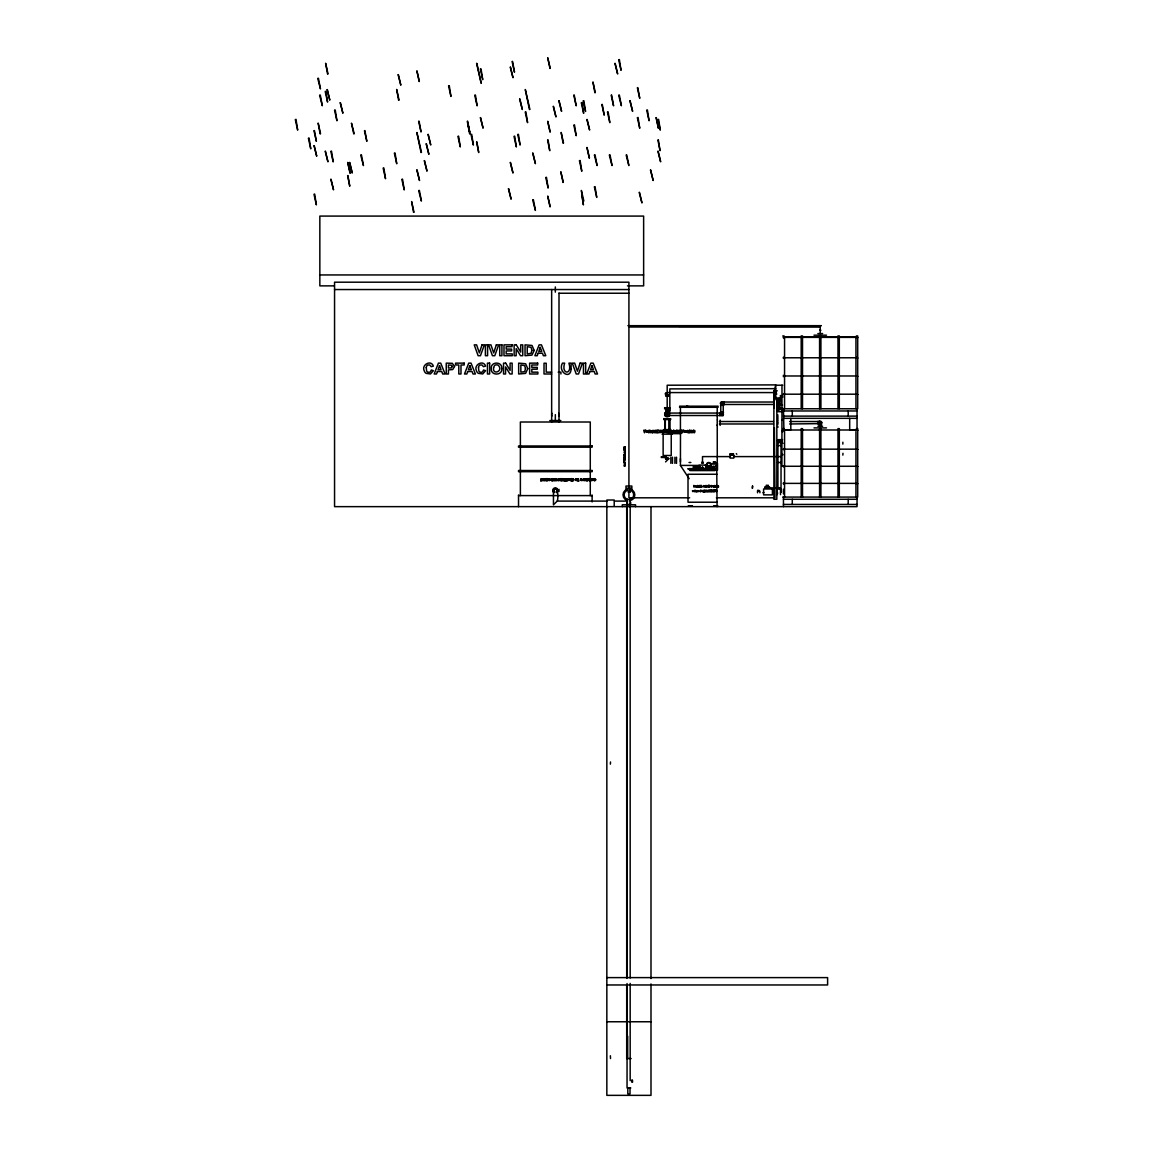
<?xml version="1.0" encoding="UTF-8"?>
<svg xmlns="http://www.w3.org/2000/svg" width="1153" height="1153" viewBox="0 0 1153 1153"><rect width="100%" height="100%" fill="white"/><g stroke="black" fill="none" stroke-linecap="round" stroke-linejoin="round"><path stroke-width="1.5" d="M730.973 453.792L730.959 454.224M624.739 460.508C624.306 457.943 624.796 463.751 624.061 460.897M712.136 466.864L711.415 467.066L712.136 466.893M707.611 466.965L708.922 466.835M713.03 466.129L713.39 466.071M774.24 407.874L774.11 391.689L775.753 384.886L667.183 385.217L667.183 411.491M553.454 490.443C558.081 483.9 558.542 498.817 557.202 501.094L553.454 504.827L553.454 490.443L554.002 491.769A1.874 1.874 0 0 1 554.189 488.973A1.874 1.874 0 0 1 556.942 489.521A1.874 1.874 0 0 1 556.049 492.172L557.202 490.443M668.034 415.512L668.581 414.287M668.596 414.864L668.711 414.287A1.528 1.528 0 0 1 666.794 415.757A1.528 1.528 0 0 1 665.857 413.523A1.528 1.528 0 0 1 668.264 413.206L668.394 413.423M668.048 413.423L667.183 413.062L720.784 413.062L720.784 403.247L722.009 402.022L773.735 402.022M722.009 402.022L723.147 402.772L722.873 404.112M722.009 403.247L722.009 401.72L723.421 402.671L723.09 404.328M782.786 385.217L775.724 385.217L775.724 398.462L780.422 398.462M774.24 402.483L773.894 390.853L774.225 391.559M675.427 432.793L675.932 430.804L675.932 432.793M706.429 466.763L707.553 466.864M571.268 478.682C570.605 484.649 568.343 475.454 570.274 480.282L570.807 478.682L571.917 478.682L571.917 480.844M714.874 467.109L713.678 466.677L715.004 467.109M572.119 480.844C573.502 476.247 575.419 482.213 571.484 480.844L571.484 478.682M680.429 461.892L680.429 458.663M774.268 391.703L775.695 388.662L669.835 388.892L669.835 411.635L668.509 411.635M671.392 432.793L672.473 430.963L670.426 430.271L670.426 432.793L681.293 432.793L681.293 430.271L680.818 431.957L679.276 430.271L679.276 432.793M717.224 420.096L717.224 425.399M666.319 413.423L666.045 414.749L667.183 415.512L723.234 415.512L723.234 403.247M668.322 414.749L667.183 415.512M627.592 501.641C624.84 505.518 632.983 505.518 630.244 501.641M780.091 404.155L780.091 406.029M782.037 408.032C782.815 410.223 782.411 405.697 782.123 409.502L779.918 409.502L779.918 408.032M716.272 465.971L716.474 465.798M708.951 485.442L708.994 487.042M628.255 325.679L629.581 327.005L819.581 327.005L820.907 325.679L628.255 325.679L628.918 326.357M328.014 73.878L325.636 63.256L327.582 74.051M317.724 78.39L320.462 88.925L318.415 78.217M295.298 119.508L297.676 130.13L295.99 119.335M319.597 95.209L322.321 105.745L320.289 95.036M325.204 91.462L327.582 102.084L325.895 91.289M327.077 89.603L329.801 100.138L327.337 89.603M320.548 133.69L318.156 123.068L320.116 133.863M340.149 102.689L342.888 113.225L340.409 102.689M313.991 130.721L316.369 141.343L314.423 130.548M334.543 110.155L336.935 120.777L335.235 109.982M308.384 138.201L310.762 148.823L309.076 138.029M313.991 145.667L316.715 156.203L314.25 145.667M398.102 74.642L400.826 85.178L398.361 74.642M354.187 133.69L351.463 123.155L353.755 133.863M325.204 151.288L327.928 161.809L325.463 151.288M330.81 151.288L333.188 161.91L331.502 151.115M399.053 100.052L396.661 89.43L398.621 100.225M419.173 81.532L416.882 70.823L419.346 81.359M364.449 130.721L366.841 141.343L364.881 130.548M313.991 194.266L316.369 204.888L314.683 194.093M330.81 179.32L333.534 189.856L331.07 179.32M350.022 173.123L347.716 162.414L350.195 172.95M349.503 162.501L352.227 173.036L349.763 162.501M360.716 155.021L363.454 165.556L361.408 154.848M347.629 175.587L349.763 186.195L347.889 175.587M448.56 85.855L450.953 96.477L449.266 85.682M418.654 121.368L421.047 131.99L419.087 121.195M476.607 63.429L481.205 83.319L476.866 63.429M394.355 153.147L396.747 163.769L395.061 152.974M421.479 152.383L416.882 132.509L421.047 152.556M480.34 69.036L482.732 79.658L481.032 68.863M383.142 168.107L385.534 178.729L383.834 167.934M428.008 134.454L430.732 144.99L428.267 134.454M426.134 143.808L428.873 154.343L426.394 143.808M474.733 95.209L477.126 105.831L475.425 95.036M512.119 61.556L514.497 72.178L512.552 61.383M510.246 67.162L512.984 77.698L510.505 67.162M401.835 179.32L404.227 189.942L402.527 179.147M424.261 160.627L426.999 171.163L424.535 160.627M416.795 169.967L419.519 180.502L417.055 169.967M467.253 121.368L469.646 131.99L467.686 121.195M470.078 133.69L467.686 123.068L469.646 133.863M457.914 136.328L460.292 146.95L458.606 136.155M480.34 117.635L483.078 128.17L480.599 117.635M471 134.454L473.379 145.076L471.692 134.281M550.01 68.445L547.718 57.736L550.183 68.272M418.654 190.533L421.393 201.069L419.361 190.36M413.999 212.195L411.621 201.573L413.567 212.368M529.89 109.391L525.292 89.516L529.458 109.564M476.607 141.934L478.726 152.556L476.866 141.934M519.599 98.942L522.323 109.477L519.859 98.942M525.206 112.028L527.584 122.65L525.898 111.855M513.993 136.328L516.371 146.95L514.685 136.155M517.726 134.454L520.104 145.076L518.418 134.281M553.238 106.422L555.977 116.957L553.498 106.422M558.845 100.815L561.583 111.351L559.104 100.815M550.01 131.99L547.718 121.281L550.183 131.817M573.805 95.209L576.183 105.831L574.237 95.036M510.246 162.501L512.984 173.036L510.505 162.501M595.308 92.571L592.93 81.949L594.876 92.744M614.924 63.429L617.648 73.965L615.183 63.429M618.657 59.697L621.049 70.319L619.348 59.524M581.271 102.689L583.663 113.311L581.977 102.516M583.144 100.815L585.537 111.437L583.836 100.642M532.672 153.147L535.41 163.683L532.945 153.147M547.632 140.061L549.75 150.683L548.064 139.888M563.529 143.044L561.151 132.422L563.096 143.217M508.387 188.66L511.11 199.195L508.646 188.66M573.805 125.115L576.183 135.737L574.497 124.942M586.877 119.508L589.615 130.044L587.151 119.508M601.837 104.548L604.215 115.17L602.27 104.375M611.176 95.209L613.569 105.831L611.623 95.036M618.657 95.209L621.395 105.745L619.348 95.036M607.444 112.028L609.836 122.65L608.135 111.855M545.758 177.447L548.151 188.069L546.45 177.274M637.35 87.729L639.742 98.351L637.782 87.556M629.869 100.815L632.608 111.351L630.129 100.815M532.672 199.873L535.41 210.408L533.378 199.7M563.096 182.462L560.805 171.754L563.269 182.289M589.269 158.163L586.978 147.454L589.442 157.99M579.411 160.627L581.789 171.249L580.103 160.454M550.01 206.762L547.718 196.053L550.183 206.589M594.357 155.021L597.095 165.556L595.049 154.848M637.35 117.635L639.742 128.257L638.041 117.462M646.703 110.155L649.081 120.777L647.395 109.982M609.317 155.021L612.041 165.556L610.009 154.848M581.717 194.093L583.404 204.888L581.357 190.447L583.836 200.982M656.043 117.635L658.421 128.257L656.302 117.635M657.916 119.508L660.294 130.13L658.608 119.335M594.357 186.8L596.75 197.422L595.049 186.627M626.137 155.021L628.861 165.556L626.742 154.934M657.916 140.061L660.035 150.683L658.349 139.888M657.916 151.288L660.64 161.809L658.176 151.288M650.436 169.967L653.16 180.502L650.696 169.967M639.223 192.407L641.947 202.942L639.483 192.407M665.569 461.892L668.798 458.663M780.581 492.36L781.46 491.481M819.581 327.005L820.907 325.679M716.503 469.79C715.321 466.518 716.993 471.88 716.489 468.377M782.988 429.536L783.925 430.473L783.449 408.767M819.394 421.522L818.731 422.747A1.528 1.528 0 0 1 820.648 421.277A1.528 1.528 0 0 1 821.57 423.511A1.528 1.528 0 0 1 819.178 423.828L819.106 423.742M819.379 421.883L821.123 421.883L821.123 423.612L789.646 423.973M759.078 490.414L757.622 490.328L757.55 492.778M762.94 492.691L763.891 492.504M707.423 467.051L706.14 466.677M783.449 336.705L783.449 338.031M783.449 357.113L783.449 358.424M783.449 375.316L783.449 376.642M667.183 412.889L665.785 414.287L667.183 415.685M667.76 415.685L667.183 412.76L668.264 413.206M819.668 421.335L820.244 424.275L821.772 422.747L820.244 422.747M783.449 466.936C784.703 465.019 781.604 466.835 781.907 466.172L781.979 385.217M783.449 482.718L783.449 484.044M777.252 390.809L774.11 391.689M671.32 432.375C673.525 431.871 669.879 428.714 670.945 432.375M713.419 466.677L712.64 466.806M319.842 274.947L643.633 274.947M334.24 285.872L319.842 285.872L319.842 216.087L643.633 216.087L643.633 285.872L627.448 285.872M334.557 289.547L628.918 289.547M558.917 293.237L628.918 293.237M678.987 326.342L820.244 326.342L820.244 333.563M817.895 333.563L822.608 333.563M813.989 335.177L826.499 335.177M782.786 335.912L784.112 335.912M856.376 335.912L857.702 335.912L857.702 408.767L782.786 408.767M783.449 337.368L857.039 337.368M783.449 357.776L857.039 357.776M551.653 372.16L546.205 372.16L546.205 363.224L544.014 363.224L544.014 373.99L551.653 373.99M558.182 372.16L560.906 372.16L560.906 373.99M783.449 375.979L857.039 375.979M667.183 392.582L776.3 392.582M776.834 394.052L773.894 394.052L773.894 499.278L776.834 499.278L776.834 397.612M783.449 394.196L857.039 394.196M668.654 395.148L665.569 394.499M666.304 394.412L668.063 394.412M665.713 396.257L668.654 396.257M775.724 396.992L774.989 396.992L779.486 406.865M723.536 403.247L720.481 403.247L721.418 404.66A1.528 1.528 0 0 1 720.798 402.325A1.528 1.528 0 0 1 723.219 402.325A1.528 1.528 0 0 1 722.585 404.66M723.796 404.472L773.735 404.472M720.481 405.308L723.536 405.308M779.558 405.092L782.498 405.092M687.174 405.755L687.462 405.755M679.549 406.187L718.103 406.187M687.058 406.317L687.779 406.303M679.549 407.297L718.103 407.297M664.532 407.73L669.835 407.73M665.411 408.119L665.411 408.767M782.498 408.032L779.255 408.032L779.255 397.727M664.532 408.767L669.835 408.767M668.509 410.165L669.835 410.165M783.449 410.972L857.039 410.972M666.002 411.491L668.365 411.491M777.929 411.707L782.57 411.707M720.481 412.226L723.536 412.226M668.956 412.515L665.411 412.515L665.411 416.046L668.956 416.046M720.596 414.287L723.536 414.287M783.449 416.118L857.039 416.118M777.785 416.867L777.929 417.991M783.449 418.337L857.039 418.337M663.652 418.698L670.715 418.698M777.785 418.842L777.929 420.24M663.652 419.577L670.715 419.577M549.808 420.542L560.848 420.542M719.429 421.522L773.447 421.522M789.646 421.522L820.244 421.522M777.929 423.151L777.929 424.29M719.429 423.973L773.447 423.973M818.731 424.808L821.772 424.808M777.785 426.178L777.929 427.316M817.895 426.279L822.608 426.279M813.989 427.893L826.499 427.893M782.786 428.628L784.112 428.628M856.376 428.628L857.702 428.628L857.702 497.073L782.786 497.073M663.652 429.593L670.715 429.593M783.449 429.738L790.814 429.738L790.814 418.337M783.449 429.997L857.039 429.997M663.652 430.473L670.715 430.473M662.038 432.317L672.329 432.317M671.233 433.643L680.803 433.643L679.751 431.15L679.751 432.793M662.038 434.148L672.329 434.148M777.929 439.668L782.57 439.668M780.149 441.138L777.929 441.138L777.929 487.878L764.915 487.878M780.581 441.138L781.46 441.138M842.843 442.219L842.843 444.092M777.54 445.562L781.1 445.562M783.449 449.166L857.039 449.166M625.214 451.933L624.076 452.509L625.214 452.74C626.223 450.261 622.764 450.852 625.214 451.875M842.987 453.273L842.843 455.132M731.723 453.734L731.924 454.397M733.452 453.648L732.804 454.224L733.452 453.85M736.81 454.224L736.306 453.648M729.791 454.397L729.993 453.648M730.843 454.397L733.049 454.397M730.108 456.602L702.508 456.602L702.508 462.122M733.784 456.602L781.028 456.602M624.076 457.323L625.214 456.516L624.061 458.317L625.214 458.317L624.061 457.525M665.569 458.808L668.798 458.808L665.569 458.072L665.685 458.808M624.061 460.739L624.551 460.508M713.39 461.82L715.163 461.82M701.99 462.122L703.027 462.122M689.033 462.483L690.863 462.483M713.39 462.267L715.163 462.267M716.69 462.483L717.08 506.643M777.54 462.483L781.1 462.483M701.629 463.218L703.388 463.218M711.343 463.737L717.296 463.737M625.214 464.155L624.061 463.117L625.214 463.102L625.214 466.043L624.061 466.043L625.214 465.163M625.214 464.962L624.076 464.962L625.027 464.155M699.194 465.063L705.823 465.063M680.486 432.75L680.429 465.423L698.833 465.423M705.117 465.423L708.028 465.423M714.644 466.778L715.35 465.74M783.449 466.273L857.039 466.273M695.144 466.533L700.303 466.533L700.303 467.642L695.144 467.642M707.697 466.677L708.994 466.691M713.419 466.749L713.102 467.109M699.194 468.377L705.823 468.377M688.528 469.112L716.215 469.112M711.343 470.064L717.296 470.064L717.224 424.909M689.998 470.583L715.019 470.583M717.007 474.258L688.01 474.258L688.01 502.218L717.007 502.218M783.449 483.381L857.039 483.381M766.154 485.298L768.374 485.298M717.022 485.456L716.705 487.042L717.829 487.042L717.022 486.768M765.347 486.624L769.181 486.624M764.915 486.984L769.613 486.984M627.045 488.238L630.792 488.238M765.347 488.238L769.181 488.238M777.929 488.238L780.149 488.238M757.55 491.192L759.899 491.192L759.899 492.778M627.981 491.927L630.244 491.927M518.533 495.603L592.123 495.603M689.638 497.808L628.918 497.808L628.918 491.927M716.431 497.808L774.989 497.808L774.412 427.662M783.449 499.278L857.039 499.278M557.202 501.094L607.4 501.094M614.578 501.094L627.117 501.094M783.449 504.438L857.039 504.438M688.298 505.749L692.42 505.749M713.693 505.749L717.815 505.749M610.369 764.165L610.514 761.96M606.838 977.614L827.609 977.614L827.609 984.965L606.838 984.965M606.838 1021.76L650.998 1021.76M627.693 1036.129L627.693 1058.555M610.369 1055.744L610.514 1058.555M631.138 1058.555L626.699 1058.555L626.699 984.849M632.449 1080.044L632.593 1082.105M631.714 1080.073L631.714 1082.105M630.792 1087.985L627.045 1087.985L627.045 983.538M820.244 423.973L819.379 423.612M820.244 424.275L819.178 423.828M722.009 413.437L720.784 412.76M780.624 397.209L780.293 395.522L781.979 395.868M777.353 440.561L778.52 441.729M720.481 412.76L723.234 415.512M720.481 413.062L721.158 414.287M777.353 487.287L778.52 488.468M721.144 404.112L720.784 403.247M680.429 465.423L689.148 478.682M700.087 487.042L699.338 485.442L698.66 487.042M698.487 487.042L697.724 485.442L697.046 487.042M718.088 485.73L718.42 485.917A1.585 1.585 0 0 1 718.492 486.681A1.917 1.917 0 0 1 718.333 487.215L718.16 486.97A2.119 2.119 0 0 0 718.088 485.716L718.175 485.975M705.78 487.042C704.728 483.655 703.344 488.05 706.241 487.042L706.241 486.004C707.625 489.319 707.063 483.266 706.904 486.508L705.953 485.442L705.953 487.042M703.849 491.884C702.638 488.05 701.096 493.052 704.411 491.884L704.411 491.135L707.495 491.884L706.775 490.083L705.679 491.884L705.348 490.198L704.036 490.083L704.036 491.884M696.873 487.042C695.821 483.655 694.452 488.05 697.378 487.042L700.577 487.042L700.577 485.442L700.246 487.042M674.937 432.793L674.433 430.804L674.433 432.793M713.433 486.465L713.981 487.503A2.392 2.392 0 0 1 713.736 486.652M857.039 408.767L857.039 429.738L849.689 429.738L849.689 418.337M857.039 497.073L857.039 506.643L334.557 506.643L334.557 282.197L628.918 282.197L628.918 488.67M855.944 408.767L855.944 337.022L784.559 337.022L784.559 408.767M855.944 431.51L855.944 497.073M848.204 410.972L848.204 416.118M848.204 499.278L848.204 504.438M839.312 408.767L839.312 335.912L837.986 335.912L837.986 408.767M839.312 497.073L839.312 428.628L837.986 428.628L837.986 497.073M820.907 408.767L820.907 335.912L819.581 335.912L819.581 408.767M820.907 497.073L820.907 428.628L819.581 428.628L819.581 497.073M818.183 421.22L818.183 424.275M802.517 408.767L802.517 335.912L801.191 335.912L801.191 408.767M802.517 497.073L802.517 428.628L801.191 428.628L801.191 497.073M792.284 410.972L792.284 416.118M792.284 499.278L792.284 504.438M784.559 431.51L784.559 497.073M783.449 489.203L783.449 493.902M783.449 497.073L783.449 506.643M781.619 439.668L781.619 442.622L778.664 442.622L778.664 439.668M781.028 396.257L781.028 405.092M781.028 441.138L781.028 491.927M780.509 488.468L780.509 494.637M779.774 400.667L779.774 399.788L777.929 399.788L777.929 400.667M779.399 397.727L779.399 408.767M778.823 406.187L778.823 411.347M777.713 406.187L777.713 411.347M777.785 414.749L777.785 416.132M777.785 421.047L777.929 422.416M777.569 406.418L777.569 411.117M777.569 492.735L777.569 493.599M777.194 400.163L777.194 406.187M777.194 488.613L777.194 494.637M775.854 392.582L775.94 391.256L774.845 391.256L774.657 392.539M774.557 392.582L773.663 391.616L773.721 392.582M774.11 489.203L774.11 493.902M773.735 401.705L773.735 404.789M773.735 489.636L773.735 493.47M724.07 401.72L724.07 404.775M722.009 412.875L722.009 415.815M720.164 420.096L720.164 425.399M719.948 412.76L719.948 415.815M717.224 407.297L717.224 419.62M709.153 485.442L709.153 487.042M705.823 466.014L705.823 467.787M702.653 466.979L702.653 468.305M702.508 466.979L702.508 469.847M695.144 466.389L695.144 467.859M693.313 466.389L693.313 467.859M680.429 407.297L680.429 430.199M678.843 432.793L677.431 431.683C678.353 431.626 679.218 430.055 676.912 430.271L676.912 432.793M676.407 432.793L676.407 430.271L675.182 431.986L673.957 430.271L673.957 432.793M676.523 457.193L676.523 463.362M674.909 457.193L674.909 463.362M673.482 432.793L673.482 430.271L672.963 432.793M672.487 457.193L672.487 463.362M672.242 432.75L672.242 433.643M671.233 434.148L671.233 455.493L663.134 455.493L663.134 434.148M670.859 457.193L670.859 463.362M669.994 432.375L668.063 432.793L668.063 430.271C670.383 430.055 669.504 431.626 668.581 431.683L668.581 432.375M669.691 419.577L669.691 429.593M669.576 418.698L669.576 430.473M669.244 412.76L669.244 415.815M669.057 418.698L669.057 430.473M668.509 412.673L668.509 409.128L665.857 409.128L665.857 412.673M668.322 458.072L668.322 458.808M667.803 458.072L667.803 458.808M667.183 458.072L667.183 458.808M666.564 458.072L666.564 458.808M666.045 458.072L666.045 458.808M665.569 394.412L665.569 395.148M665.569 412.673L665.569 415.902M665.31 418.698L665.31 430.473M664.791 418.698L664.791 430.473M664.287 432.375L662.37 432.793L662.37 430.271C664.676 430.055 663.797 431.626 662.874 431.683L662.874 432.375M650.998 506.643L650.998 978.537M650.998 983.941L650.998 1095.35L606.838 1095.35L606.838 506.643M635.534 506.643L635.534 504.798L622.289 504.798L622.289 506.643M631.858 489.348L631.858 486.033L625.978 486.033L625.978 489.348M630.172 488.238L630.172 491.841M630.172 499.047L630.172 978.003M630.172 983.408L630.172 1080.635M630.014 1087.985L630.014 1093.88L627.808 1093.88L627.808 1087.985M627.045 499.119L627.045 978.148M626.699 506.643L626.699 977.658M614.203 505.908L614.203 500.013L606.838 500.013L606.838 505.908M592.123 495.012L592.123 501.915M590.278 495.603L590.278 422.012L520.378 422.012L520.378 495.603M559.003 293.136L559.003 422.07M559.003 489.348L559.003 491.553M555.328 286.953L555.328 292.156M555.328 414.648L555.328 420.542M551.653 289.547L551.653 422.07M518.533 495.012L518.533 506.643M713.765 486.825A2.075 2.075 0 0 1 713.866 485.73L713.548 485.874A1.643 1.643 0 0 0 713.462 486.725M554.045 492.677A2.58 2.58 0 0 1 553.354 488.8A2.58 2.58 0 0 1 557.303 488.8A2.58 2.58 0 0 1 556.611 492.677M558.729 413.25A3.675 3.675 0 0 1 558.729 416.06M551.927 416.06A3.675 3.675 0 0 1 551.927 413.25M669.691 414.287A2.508 2.508 0 0 1 667.183 416.781A2.508 2.508 0 0 1 664.676 414.287A2.508 2.508 0 0 1 667.183 411.78M667.962 411.909A2.508 2.508 0 0 1 669.562 413.509M669.1 414.287A1.917 1.917 0 0 1 666.319 415.988A1.917 1.917 0 0 1 666.059 412.731M668.308 412.731A1.917 1.917 0 0 1 668.726 413.163M630.446 489.175A5.88 5.88 0 0 1 630.446 500.546M627.391 500.546A5.88 5.88 0 0 1 627.391 489.175M571.11 368.845C570.634 380.375 557.49 371.814 562.462 363.137L564.653 363.137C560.862 374.869 572.796 375.129 568.919 363.137L571.11 363.137L571.11 368.845M569.005 479.821L567.55 480.729L567.276 478.682L567.867 480.426L568.573 478.682L569.005 479.821M586.358 479.821L584.902 480.729L584.629 478.682L585.22 480.426L585.926 478.682L586.358 479.821M655.927 431.597L655.61 432.678L654.227 432.663L653.91 430.271L654.601 432.303L655.423 430.271L655.927 431.597M697.623 491.034C695.893 494.579 696.571 488.944 697.623 491.034M715.71 486.018L715.955 486.797L715.71 486.018M699.64 468.824L699.785 469.847L699.64 468.824M705.103 468.824L705.232 469.847L705.103 468.824M715.393 486.047C715.854 489.074 717.18 483.972 715.393 486.047M525.494 368.571L524.701 371.612L520.853 372.16L520.853 364.982L524.658 365.587L525.494 368.571M531.879 350.296L531.086 353.337L527.238 353.885L527.238 346.693L531.043 347.312L531.879 350.296M559.882 479.763C558.888 482.113 559.003 477.4 559.882 479.763M661.404 431.525C660.41 434.292 660.294 428.772 661.404 431.525M712.251 486.249C711.776 487.978 711.473 484.534 712.251 486.249M426.25 367.591L426.624 370.92A2.421 2.421 0 0 0 427.792 372.088L428.873 372.304A2.191 2.191 0 0 0 430.674 371.439L431.28 369.998L433.398 370.675L430.487 373.961L426.091 373.341A4.785 4.785 0 0 1 424.29 370.949C420.975 364.852 431.179 359.332 433.369 366.135L431.208 366.654L429.723 364.953L427.821 365.04A2.45 2.45 0 0 0 426.624 366.193L426.25 367.591M478.481 367.591L478.841 370.92A2.421 2.421 0 0 0 480.023 372.088L481.089 372.304A2.191 2.191 0 0 0 482.891 371.439L483.496 369.998L485.629 370.675L482.718 373.961L478.308 373.341A4.785 4.785 0 0 1 476.52 370.949C473.206 364.852 483.395 359.332 485.6 366.135L483.424 366.654L481.954 364.953L480.052 365.04A2.45 2.45 0 0 0 478.855 366.193L478.481 367.591M548.295 479.562L549.505 480.614L547.834 479.778L549.491 478.87L548.295 479.562M550.485 479.562L551.696 480.614L550.024 479.778L551.682 478.87L550.485 479.562M582.827 479.562L584.038 480.614L582.366 479.778L584.023 478.87L582.827 479.562M686.986 431.308C687.664 432.75 689.552 432.836 686.64 432.303C686.035 429.32 690.258 430.501 686.986 431.308M694.149 490.847L695.072 491.927L695.836 490.919C693.14 492.951 696.873 488.411 694.149 490.847M493.585 367.677C492.23 375.402 503.313 371.482 498.716 365.746A2.652 2.652 0 0 0 497.188 364.881L495.905 364.881A2.695 2.695 0 0 0 494.363 365.76L493.585 367.677M553.498 479.59C554.175 482.401 555.443 477.558 553.498 479.59M594.098 479.59C594.804 482.401 595.986 477.558 594.098 479.59M651.604 431.323C652.194 434.609 653.938 429.305 651.604 431.323M690.517 431.323C691.396 434.595 692.607 428.974 690.517 431.323M625.243 453.446C624.508 455.19 624.407 451.717 625.243 453.446M527.771 368.672L525.595 373.399L518.663 373.99L518.663 363.137L525.624 363.743L527.771 368.672M534.156 350.397L531.98 355.11L525.047 355.715L525.047 344.862L532.009 345.453L534.156 350.397M560.344 479.778L558.513 480.844L558.513 478.682L560.344 479.778M661.937 431.553L659.804 432.793L659.804 430.271L661.433 430.4L661.937 431.553M712.583 486.263L711.257 487.042L711.257 485.442L712.583 486.263M651.085 431.236C653.03 436.598 654.846 427.878 651.085 431.236M501.8 368.585C502.694 375.835 490.443 375.878 491.279 368.629C490.284 361.264 502.694 361.264 501.8 368.585M555.141 479.763C552.864 483.597 552.849 475.915 555.141 479.763M595.741 479.763C593.464 483.597 593.449 475.915 595.741 479.763M692.434 431.539C689.768 435.993 689.753 427.042 692.434 431.539M715.235 486.508L714.327 486.941L714.356 485.471L715.235 486.508M696.888 468.824L697.161 469.847L696.888 468.824M707.596 468.824L707.856 469.847L707.596 468.824M593.319 479.288C593.161 481.277 591.431 480.7 591.547 478.682L593.319 479.288M624.047 449.987L625.229 450.218L624.047 449.987M624.047 454.484L625.229 454.714L624.047 454.484M624.047 462.295L625.229 462.526L624.076 462.209M716.892 490.587C716.806 492.331 715.191 491.682 715.408 490.083L716.892 490.587M625.243 448.459L623.989 448.474L625.243 448.459M625.243 455.824L624.047 455.839L625.243 455.824M625.243 459.067L624.047 459.067L625.243 459.067M624.249 448.387L625.027 448.531L624.263 448.33M624.249 455.766L625.027 455.896L624.249 455.766M624.249 458.995L625.027 459.125L624.249 458.995M454.541 366.481L452.697 369.551L448.431 369.897L448.431 373.99L446.24 373.99L446.24 363.137L452.351 363.31L454.541 366.481M701.918 490.645L700.534 491.884L700.534 490.083L701.918 490.645M694.351 468.824L694.899 469.79L694.351 468.824M709.888 468.824L710.435 469.79L709.888 468.824M695.173 486.58L693.832 487.042L693.832 485.442L695.173 486.58M709.902 491.365L708.389 491.884L708.389 490.083L709.628 490.169L709.902 491.365M713.419 491.365L711.905 491.884L711.905 490.083L713.13 490.169L713.419 491.365M592.873 479.317L591.979 479.043L592.858 479.403M705.146 490.616L704.411 490.847L705.146 490.616M716.517 490.616L715.782 490.847L716.517 490.616M452.293 366.51L451.356 367.879L448.431 368.052L448.431 364.982L451.544 365.213L452.293 366.51M692.131 468.824C692.42 471.62 693.919 467.282 692.131 468.824M711.905 468.824C712.194 471.62 713.693 467.282 711.905 468.824M667.645 432.058C664.935 434.321 666.549 427.547 667.645 432.058M704.065 486.58C702.436 487.964 703.416 483.741 704.065 486.58M709.527 491.351L708.764 491.106L709.527 491.351M713.044 491.351L712.266 491.106L713.044 491.351M690.316 468.824C690.69 471.663 692.376 467.224 690.316 468.824M713.563 468.824C715.379 469.588 716.935 469.084 713.563 468.824M688.961 468.824C689.422 471.692 691.223 467.181 688.961 468.824M688.125 468.824C689.537 469.357 688.528 469.228 688.125 468.824M702.033 467.441L702.984 467.83L702.033 467.441M781.936 396.618L782.757 396.949L781.936 396.618M784.112 394.196C783.305 396.185 783.305 392.207 784.112 394.196M766.716 487.647L767.812 488.094L766.716 487.647M781.936 419.735L782.757 420.081L781.936 419.735M779.601 440.922L780.682 441.368L779.601 440.922M781.936 431.308L782.757 431.64L781.936 431.308M781.936 442.867L782.757 443.213L781.936 442.867M781.936 454.426L782.757 454.772L781.936 454.426M784.112 449.166C783.305 451.154 783.305 447.177 784.112 449.166M819.841 329.859L820.662 330.19L819.841 329.859M856.434 337.123L857.659 337.627L856.434 337.123M856.434 357.516L857.659 358.021L856.434 357.516M856.434 375.734L857.659 376.238L856.434 375.734M856.434 393.937L857.659 394.456L856.434 393.937M856.434 429.752L857.659 430.256L856.434 429.752M856.434 448.906L857.659 449.425L856.434 448.906M856.434 466.028L857.659 466.533L856.434 466.028M856.434 483.136L857.659 483.64L856.434 483.136M482.012 344.862L479.36 352.89L476.607 344.862L474.229 344.862L478.12 355.715L480.455 355.715L484.346 344.862L482.012 344.862M496.338 344.862L493.686 352.89L490.933 344.862L488.555 344.862L492.446 355.715L494.781 355.715L498.672 344.862L496.338 344.862M580.089 363.137L577.437 371.18L574.684 363.137L572.306 363.137L576.197 373.99L578.532 373.99L582.424 363.137L580.089 363.137M437.405 371.525L436.511 373.99L434.177 373.99L438.414 363.137L440.72 363.137L445.072 373.99L442.68 373.99L441.743 371.525L437.405 371.525M439.538 365.674L438.068 369.695L441.037 369.695L439.538 365.674M467.729 371.525L466.835 373.99L464.5 373.99L468.738 363.137L471.044 363.137L475.396 373.99L473.004 373.99L472.067 371.525L467.729 371.525M469.862 365.674L468.392 369.695L471.361 369.695L469.862 365.674M540.267 347.399L538.797 351.42L541.766 351.42L540.267 347.399M538.12 353.25L537.226 355.715L534.906 355.715L539.128 344.862L541.449 344.862L545.801 355.715L543.409 355.715L542.458 353.25L538.12 353.25M589.86 371.525L588.967 373.99L586.646 373.99L590.869 363.137L593.19 363.137L597.528 373.99L595.15 373.99L594.199 371.525L589.86 371.525M592.008 365.674L590.538 369.695L593.492 369.695L592.008 365.674M573.185 479.187L573.488 479.994L573.185 479.187M576.226 479.187L576.514 479.994L576.226 479.187M575.794 480.354C573.805 476.175 580.564 481.896 575.794 480.354M580.68 480.354C578.691 476.175 585.45 481.896 580.68 480.354M581.098 479.187L581.4 479.994L581.098 479.187M646.545 432.216C644.585 430.04 649.557 430.141 647.554 432.216L646.545 432.216M647.049 430.862L647.395 431.798L647.049 430.862M684.983 430.862L685.329 431.798L684.983 430.862M684.478 432.216C682.518 430.04 687.505 430.141 685.502 432.216L684.478 432.216M692.737 491.481C691.065 489.593 695.893 491.754 692.737 491.481M698.358 491.481C696.671 489.593 701.514 491.754 698.358 491.481M691.137 429.608L691.137 429.608M545.167 478.682L544.663 479.533L543.639 478.682L544.432 480.844L545.167 478.682M708.519 485.442L707.87 486.148C707.423 484.865 707.495 487.416 708.576 487.042C710.695 487.258 710.652 485.182 708.519 485.442M625.214 447.033L624.465 447.494C626.785 447.623 622.389 448.013 624.84 447.018L624.061 446.802L625.214 447.033M487.589 344.862L485.399 344.862L485.399 355.715L487.589 355.715L487.589 344.862M501.915 344.862L499.725 344.862L499.725 355.715L501.915 355.715L501.915 344.862M512.047 344.862L503.991 344.862L503.991 355.715L512.249 355.715L512.249 353.885L506.181 353.885L506.181 350.93L511.644 350.93L511.644 349.1L506.181 349.1L506.181 346.693L512.047 346.693L512.047 344.862M516.27 344.862L514.137 344.862L514.137 355.715L516.169 355.715L516.169 348.638L520.536 355.715L522.741 355.715L522.741 344.862L520.709 344.862L520.709 352.112L516.27 344.862M464.198 363.137L455.565 363.137L455.565 364.982L458.793 364.982L458.793 373.99L460.984 373.99L460.984 364.982L464.198 364.982L464.198 363.137M489.636 363.137L487.445 363.137L487.445 373.99L489.636 373.99L489.636 363.137M505.663 363.137L503.53 363.137L503.53 373.99L505.576 373.99L505.576 366.913L509.943 373.99L512.148 373.99L512.148 363.137L510.102 363.137L510.102 370.387L505.663 363.137M537.673 363.137L529.631 363.137L529.631 373.99L537.874 373.99L537.874 372.16L531.821 372.16L531.821 369.205L537.269 369.205L537.269 367.389L531.821 367.389L531.821 364.982L537.673 364.982L537.673 363.137M585.666 363.137L583.461 363.137L583.461 373.99L585.666 373.99L585.666 363.137M665.569 393.202L665.497 394.052L665.569 393.187M645.723 430.271L643.705 430.271L644.455 432.793L645.723 430.271M649.11 430.271L648.606 432.793L649.081 431.15C651.286 436.425 650.378 426.783 650.148 431.957L649.11 430.271M658.349 430.271L656.475 430.271L656.475 432.793L658.392 432.793L656.979 431.683C660.035 431.539 655.048 430.977 658.349 430.271M683.657 430.271L681.654 430.271L682.403 432.793L683.657 430.271M689.595 430.271L689.09 432.793L689.595 430.271M693.342 430.271L692.838 432.793L693.313 431.15C695.504 436.425 694.61 426.783 694.38 431.957L693.342 430.271M592.123 445.995L518.533 445.995L518.533 447.177L592.123 447.177L592.123 445.995M625.214 449.194L624.061 449.439L625.214 449.194M733.784 455.132L730.108 455.132L730.108 458.072L733.784 458.072L733.784 455.132M666.074 456.747L661.289 456.747L661.289 457.482L666.074 457.482L666.074 456.747M717.44 463.592L711.185 463.592L711.185 470.208L717.44 470.208L717.44 463.592M709.715 465.87L707.654 465.87L707.654 467.931L709.715 467.931L709.715 465.87M592.123 470.51L518.533 470.51L518.533 471.678L592.123 471.678L592.123 470.51M541.261 478.682L540.815 480.844L541.261 478.682M542.097 478.682L541.679 480.844L542.083 479.432C543.971 483.957 543.193 475.699 542.991 480.124L542.097 478.682M547.502 478.682L545.888 478.682L545.888 480.844L547.531 480.844L546.32 479.893C548.943 479.763 544.677 479.288 547.502 478.682M552.719 478.682L552.273 480.844L552.719 478.682M555.919 478.682L555.487 480.844L555.905 479.432C557.778 483.957 557.014 475.699 556.813 480.124L555.919 478.682M562.318 478.682L560.718 478.682L560.718 480.844L562.361 480.844L561.151 479.893C563.774 479.763 559.493 479.288 562.318 478.682M564.033 478.697L563.586 480.844L565.114 480.844L564.033 480.484L564.033 478.697M565.878 478.697L565.446 480.844L566.973 480.844L565.878 480.484L565.878 478.697M578.013 478.697L577.567 480.844L579.094 480.844L578.013 480.484L578.013 478.697M587.252 478.682L586.805 480.844L587.252 478.682M589.154 478.682L587.67 478.682L587.67 480.844L589.154 478.682M591.129 478.682L589.514 478.682L589.514 480.844L591.172 480.844L589.961 479.893C592.584 479.763 588.304 479.288 591.129 478.682M701.211 485.456L700.88 487.042L702.004 487.042L701.211 485.456M752.549 486.004L752.405 488.238L752.549 486.004M779.774 488.094L777.929 488.094L777.929 488.973L779.774 488.973L779.774 488.094M772.409 488.973L763.589 488.973L763.589 494.868L772.409 494.868L772.409 488.973M711.56 490.083L710.219 490.083L710.219 491.884C712.842 491.783 709.499 490.774 711.56 490.083M715.062 490.083L713.721 490.083L713.721 491.884C716.359 491.783 713.001 490.774 715.062 490.083M707.769 466.143A1.845 1.845 0 0 0 710.522 464.544A1.845 1.845 0 0 0 707.769 462.958A1.845 1.845 0 0 0 707.769 466.143M707.654 466.331A2.061 2.061 0 0 0 710.752 464.544A2.061 2.061 0 0 0 707.654 462.757A2.061 2.061 0 0 0 707.654 466.331M626.526 499.004A4.785 4.785 0 0 0 633.703 494.868A4.785 4.785 0 0 0 626.526 490.717A4.785 4.785 0 0 0 626.526 499.004"/></g></svg>
